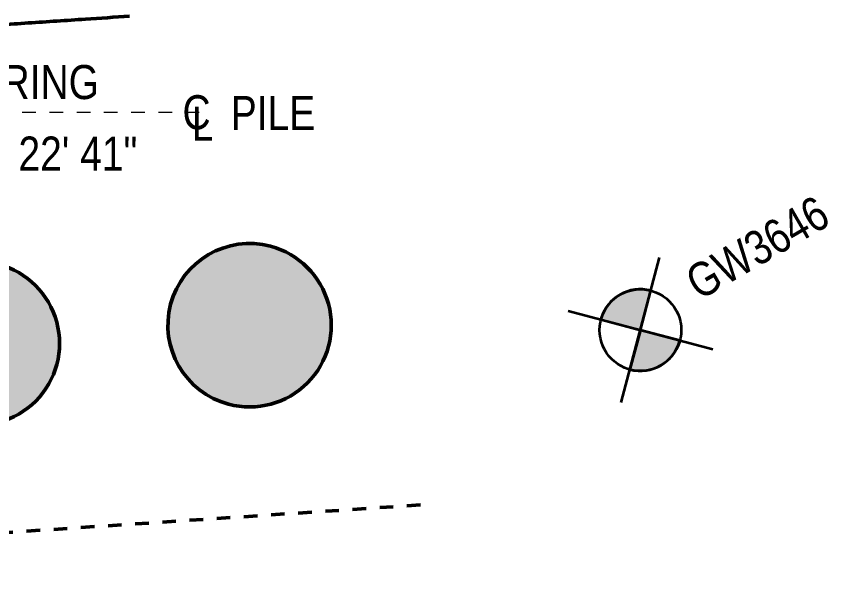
# Model space of a CAD drawing. Header units: metres. Extents: x -1160 to -1077, y 3 to 562.
# Drawn here: x -1093.86 to -1087.9, y 544.17 to 548.4 of the extents above; entities that cross this region are included whole.
import ezdxf

# ---------------------------------------------------------------- set-up
doc = ezdxf.new("R2010")
doc.units = ezdxf.units.M
doc.linetypes.add('ControlLine', pattern=[0.02, 0.0125, -0.0025, 0.0025, -0.0025])
doc.linetypes.add('JacobsCenter', pattern=[0.015, 0.009, -0.0015, 0.003, -0.0015])
for name, color, linetype, lineweight in [('A-ANNO-NOTE', 7, 'Continuous', 9), ('A-DETL', 7, 'Continuous', 13), ('A-GENM', 7, 'Continuous', 35), ('G-ANNO-TEXT', 7, 'Continuous', 9)]:
    doc.layers.add(name, color=color, linetype=linetype, lineweight=lineweight)
doc.styles.add('Arial Narrow_1', font='ARIALN.TTF', dxfattribs={"height": 0.25})
doc.styles.add('Arial Narrow_2', font='ARIALN.TTF', dxfattribs={"height": 0.0025})

# ---------------------------------------------------------------- blocks, each defined once
blk = doc.blocks.new('SymbolBorehole - ExistingBorehole-26478556-DRG-2873041 - PILE LAYOUT')
at = {"layer": 'A-ANNO-NOTE', "lineweight": 18, "true_color": 0x808080}
h = blk.add_hatch(color=8, dxfattribs=at)
edge = h.paths.add_edge_path()
edge.add_line((0, 0), (-0.003, 0))
edge.add_arc((0, 0), 0.003, 90, 180, ccw=False)
edge.add_line((0, 0.003), (0, 0))
h = blk.add_hatch(color=8, dxfattribs=at)
edge = h.paths.add_edge_path()
edge.add_line((0, 0), (-0.003, 0))
edge.add_arc((0, 0), 0.003, 90, 180, ccw=False)
edge.add_line((0, 0.003), (0, 0))
h = blk.add_hatch(color=8, dxfattribs=at)
edge = h.paths.add_edge_path()
edge.add_line((0, 0), (0.003, 0))
edge.add_arc((0, 0), 0.003, 270, 360, ccw=False)
edge.add_line((0, -0.003), (0, 0))
h = blk.add_hatch(color=8, dxfattribs=at)
edge = h.paths.add_edge_path()
edge.add_line((0, 0), (0.003, 0))
edge.add_arc((0, 0), 0.003, 270, 360, ccw=False)
edge.add_line((0, -0.003), (0, 0))
at = {"layer": 'A-ANNO-NOTE', "color": 8, "lineweight": 35, "true_color": 0x808080}
for p, q in [((0, -0.0055), (0, 0.0055)), ((0, -0.0055), (0, 0.0055)), ((0, 0), (0, 0.003)), ((0, 0), (0, 0.003)), ((-0.0055, 0), (0.0055, 0)), ((-0.0055, 0), (0.0055, 0)), ((-0.003, 0), (0, 0)), ((-0.003, 0), (0, 0)), ((0, 0), (0, -0.003)), ((0.003, 0), (0, 0)), ((0, 0), (0, -0.003)), ((0.003, 0), (0, 0))]:
    blk.add_line(p, q, dxfattribs=at)
blk.add_circle((0, 0), 0.003, dxfattribs=at)
blk.add_circle((0, 0), 0.003, dxfattribs=at)
for start, end in [(90, 180), (90, 180), (270, 360), (270, 360)]:
    blk.add_arc((0, 0), 0.003, start, end, dxfattribs=at)
blk = doc.blocks.new('T2DPAA-T2D-PWA-GE-M2D-101001_Boreholes_rvt-1-DRG-2873041 - PILE LAYOUT')
at = {"layer": 'A-ANNO-NOTE', "color": 8, "lineweight": 5, "true_color": 0x808080, "xscale": 99.99999999999997, "yscale": 99.99999999999997, "zscale": 99.99999999999997, "rotation": 345.1169444444441}
blk.add_blockref('SymbolBorehole - ExistingBorehole-26478556-DRG-2873041 - PILE LAYOUT', (-1089.2793, 546.0986), dxfattribs=at)
at = {"layer": 'A-ANNO-NOTE', "color": 8, "lineweight": 18, "true_color": 0x808080, "insert": (-1088.9721, 546.5291), "char_height": 0.25, "width": 1.370886, "attachment_point": 1, "rotation": 30.11694, "style": 'Arial Narrow_1'}
blk.add_mtext('GW3646', dxfattribs=at)
blk = doc.blocks.new('Foundations-Piles - Px-1200-66435275-DRG-2873041 - PILE LAYOUT')
at = {"layer": 'A-GENM', "lineweight": 50, "true_color": 0xd1d1d1}
blk.add_hatch(color=254, dxfattribs=at).paths.add_polyline_path([(-0.5757, -0.169), (-0.5458, -0.2492), (-0.5048, -0.3244), (-0.4534, -0.3929), (-0.3929, -0.4534), (-0.3244, -0.5048), (-0.2492, -0.5458), (-0.169, -0.5757), (-0.0854, -0.5939), (0, -0.6), (0.0854, -0.5939), (0.169, -0.5757), (0.2492, -0.5458), (0.3244, -0.5048), (0.3929, -0.4534), (0.4534, -0.3929), (0.5048, -0.3244), (0.5458, -0.2492), (0.5757, -0.169), (0.5939, -0.0854), (0.6, 0), (0.5939, 0.0854), (0.5757, 0.169), (0.5458, 0.2492), (0.5048, 0.3244), (0.4534, 0.3929), (0.3929, 0.4534), (0.3244, 0.5048), (0.2492, 0.5458), (0.1681, 0.5759), (0.0854, 0.5939), (0, 0.6), (-0.0854, 0.5939), (-0.169, 0.5757), (-0.2492, 0.5458), (-0.3244, 0.5048), (-0.3929, 0.4534), (-0.4544, 0.3916), (-0.5048, 0.3244), (-0.5458, 0.2492), (-0.5757, 0.169), (-0.5939, 0.0854), (-0.6, 0), (-0.5939, -0.0854), (-0.5784, -0.1568)])
at = {"layer": 'A-GENM', "color": 252, "lineweight": 50, "true_color": 0x888888}
for start, end in [(0, 180), (180, 0)]:
    blk.add_arc((0, 0), 0.6, start, end, dxfattribs=at)
blk = doc.blocks.new('Foundations-Piles - Px-1200-66435276-DRG-2873041 - PILE LAYOUT')
at = {"layer": 'A-GENM', "lineweight": 50, "true_color": 0xd1d1d1}
blk.add_hatch(color=254, dxfattribs=at).paths.add_polyline_path([(-0.5757, -0.169), (-0.5458, -0.2492), (-0.5048, -0.3244), (-0.4534, -0.3929), (-0.3929, -0.4534), (-0.3244, -0.5048), (-0.2492, -0.5458), (-0.169, -0.5757), (-0.0854, -0.5939), (0, -0.6), (0.0854, -0.5939), (0.169, -0.5757), (0.2492, -0.5458), (0.3244, -0.5048), (0.3929, -0.4534), (0.4534, -0.3929), (0.5048, -0.3244), (0.5458, -0.2492), (0.5757, -0.169), (0.5939, -0.0854), (0.6, 0), (0.5939, 0.0854), (0.5757, 0.169), (0.5458, 0.2492), (0.5048, 0.3244), (0.4534, 0.3929), (0.3929, 0.4534), (0.3244, 0.5048), (0.2492, 0.5458), (0.169, 0.5757), (0.0854, 0.5939), (0, 0.6), (-0.0854, 0.5939), (-0.169, 0.5757), (-0.2492, 0.5458), (-0.3244, 0.5048), (-0.3929, 0.4534), (-0.4534, 0.3929), (-0.5048, 0.3244), (-0.5458, 0.2492), (-0.5757, 0.169), (-0.5942, 0.0816), (-0.6, 0), (-0.5939, -0.0854)])
at = {"layer": 'A-GENM', "color": 252, "lineweight": 50, "true_color": 0x888888}
for start, end in [(0, 180), (180, 0)]:
    blk.add_arc((0, 0), 0.6, start, end, dxfattribs=at)
blk = doc.blocks.new('Top of Pavement - RL A - Top of Pavement - RL A-68818558-DRG-2873041 - PILE LAYOUT')
at = {"layer": 'A-GENM', "color": 252, "lineweight": 50, "true_color": 0x888888}
blk.add_open_spline([(133.9079, 51.8715), (133.9125, 51.8544), (133.9531, 51.7016), (134.0297, 51.4132), (134.1379, 51.0062), (134.246, 50.5993), (134.3542, 50.1923), (134.4623, 49.7853), (134.5704, 49.3784), (134.6786, 48.9714), (134.7867, 48.5645), (134.8949, 48.1575), (135.003, 47.7505), (135.1111, 47.3436), (135.2193, 46.9366), (135.3274, 46.5296), (135.4356, 46.1227), (135.5437, 45.7157), (135.6519, 45.3087), (135.76, 44.9017), (135.8682, 44.4948), (135.9763, 44.0878), (136.0844, 43.6808), (136.1926, 43.2739), (136.3007, 42.8669), (136.4089, 42.4599), (136.517, 42.0529), (136.6252, 41.6459), (136.7333, 41.239), (136.8415, 40.832), (136.9496, 40.425), (137.0578, 40.018), (137.1659, 39.611), (137.274, 39.204), (137.3822, 38.7971), (137.4903, 38.3901), (137.5985, 37.9831), (137.7066, 37.5761), (137.8148, 37.1691), (137.9229, 36.7621), (138.0311, 36.3552), (138.1392, 35.9482), (138.2474, 35.5412), (138.3555, 35.1342), (138.4637, 34.7272), (138.5718, 34.3202), (138.6799, 33.9132), (138.7881, 33.5062), (138.8962, 33.0993), (139.0044, 32.6923), (139.1125, 32.2853), (139.2207, 31.8783), (139.3288, 31.4713), (139.437, 31.0643), (139.5451, 30.6573), (139.6533, 30.2503), (139.7614, 29.8433), (139.8696, 29.4363), (139.9777, 29.0294), (140.0858, 28.6224), (140.194, 28.2154), (140.3021, 27.8084), (140.4103, 27.4014), (140.5184, 26.9944), (140.6266, 26.5874), (140.7347, 26.1804), (140.8429, 25.7734), (140.951, 25.3664), (141.0592, 24.9595), (141.1673, 24.5525), (141.2754, 24.1455), (141.3836, 23.7385), (141.5278, 23.1958), (141.672, 22.6532), (141.8162, 22.1105), (141.9243, 21.7036), (142.0325, 21.2966), (142.1406, 20.8896), (142.2487, 20.4826), (142.3569, 20.0756), (142.465, 19.6686), (142.5732, 19.2616), (142.6813, 18.8547), (142.7895, 18.4477), (142.8976, 18.0407), (143.0058, 17.6337), (143.1139, 17.2268), (143.222, 16.8198), (143.3302, 16.4128), (143.4383, 16.0058), (143.5465, 15.5989), (143.6546, 15.1919), (143.7627, 14.7849), (143.8709, 14.3779), (143.961, 14.0387), (144.0331, 13.7674), (144.0871, 13.5639), (144.1412, 13.3605), (144.2133, 13.0892), (144.3034, 12.75), (144.4116, 12.3431), (144.5197, 11.9361), (144.6278, 11.5291), (144.736, 11.1222), (144.8444, 10.7153), (144.9524, 10.3083), (145.0595, 9.9011), (145.1678, 9.4942), (145.2607, 9.1557), (145.3386, 8.886), (145.3992, 8.6845), (145.4628, 8.484), (145.5289, 8.2844), (145.5965, 8.0852), (145.6648, 7.8863), (145.7327, 7.6873), (145.8221, 7.4215), (145.9107, 7.1555), (145.9993, 6.8894), (146.0883, 6.6235), (146.1998, 6.2912), (146.3336, 5.8925), (146.4672, 5.4936), (146.6007, 5.0948), (146.7343, 4.6959), (146.8681, 4.2972), (147.0025, 3.8987), (147.1372, 3.5003), (147.2721, 3.102), (147.4069, 2.7037), (147.5418, 2.3053), (147.6766, 1.907), (147.8114, 1.5086), (147.9462, 1.1103), (148.0811, 0.712), (148.2159, 0.3137), (148.3507, -0.0847), (148.4855, -0.483), (148.6204, -0.8813), (148.7552, -1.2796), (148.89, -1.6778), (149.0248, -2.0761), (149.1492, -2.4437), (149.2287, -2.6785), (149.2633, -2.7806)], degree=3, knots=[0.3233346, 0.3233346, 0.3233346, 0.3233346, 0.3236994, 0.3265896, 0.3294798, 0.3323699, 0.3352601, 0.3381503, 0.3410405, 0.3439306, 0.3468208, 0.349711, 0.3526012, 0.3554913, 0.3583815, 0.3612717, 0.3641618, 0.367052, 0.3699422, 0.3728324, 0.3757225, 0.3786127, 0.3815029, 0.3843931, 0.3872832, 0.3901734, 0.3930636, 0.3959538, 0.3988439, 0.4017341, 0.4046243, 0.4075145, 0.4104046, 0.4132948, 0.416185, 0.4190751, 0.4219653, 0.4248555, 0.4277457, 0.4306358, 0.433526, 0.4364162, 0.4393064, 0.4421965, 0.4450867, 0.4479769, 0.4508671, 0.4537572, 0.4566474, 0.4595376, 0.4624277, 0.4653179, 0.4682081, 0.4710983, 0.4739884, 0.4768786, 0.4797688, 0.482659, 0.4855491, 0.4884393, 0.4913295, 0.4942197, 0.4971098, 0.5, 0.5028902, 0.5057803, 0.5086705, 0.5115607, 0.5144509, 0.517341, 0.5202312, 0.5231214, 0.5260116, 0.5317919, 0.5346821, 0.5375723, 0.5404624, 0.5433526, 0.5462428, 0.5491329, 0.5520231, 0.5549133, 0.5578035, 0.5606936, 0.5635838, 0.566474, 0.5693642, 0.5722543, 0.5751445, 0.5780347, 0.5809249, 0.583815, 0.5867052, 0.5895954, 0.5924855, 0.5939306, 0.5953757, 0.5968208, 0.5982659, 0.6011561, 0.6040462, 0.6069364, 0.6098266, 0.6127168, 0.6156069, 0.6184971, 0.6213873, 0.6242775, 0.6271676, 0.6286127, 0.6300578, 0.6315029, 0.632948, 0.6343931, 0.6358382, 0.6372832, 0.6387283, 0.6416185, 0.6430636, 0.6445087, 0.6473988, 0.650289, 0.6531792, 0.6560694, 0.6589595, 0.6618497, 0.6647399, 0.6676301, 0.6705202, 0.6734104, 0.6763006, 0.6791908, 0.6820809, 0.6849711, 0.6878613, 0.6907514, 0.6936416, 0.6965318, 0.699422, 0.7023121, 0.7052023, 0.7080925, 0.7109827, 0.7132045, 0.7132045, 0.7132045, 0.7132045], dxfattribs=at)
blk = doc.blocks.new('T2DPAA-T2D-C3S-RS-M3D-100334_rvt-1-DRG-2873041 - PILE LAYOUT')
at = {"layer": 'A-DETL', "color": 111, "linetype": 'ControlLine', "lineweight": 50, "true_color": 0x9eeace}
blk.add_line((-1100.5729, 544.1691), (-1090.8243, 544.819), dxfattribs=at)
at = {"layer": 'A-GENM', "color": 252, "lineweight": 50, "true_color": 0x888888, "rotation": 75.11694444444437}
for name, p in [('Top of Pavement - RL A - Top of Pavement - RL A-68818558-DRG-2873041 - PILE LAYOUT', (-1134.0578, 404.8616)), ('Foundations-Piles - Px-1200-66435276-DRG-2873041 - PILE LAYOUT', (-1092.1496, 546.1338)), ('Foundations-Piles - Px-1200-66435275-DRG-2873041 - PILE LAYOUT', (-1094.1452, 546.0007))]:
    blk.add_blockref(name, p, dxfattribs=at)
blk = doc.blocks.new('CS_Annot_Centreline Symbol2 - CS_Annot_Centreline Symbol-5074296-DRG-2873041 - PILE LAYOUT')
at = {"layer": 'A-ANNO-NOTE', "char_height": 0.0025, "attachment_point": 1, "style": 'Arial Narrow_2'}
for s, insert, width in [('C  ', (-0.001093, 0.004763), 0.00440928), ('L', (-0.00041, 0.003917), 0.00192405)]:
    blk.add_mtext(s, dxfattribs=dict(at, insert=insert, width=width))

msp = doc.modelspace()

# ---------------------------------------------------------------- linework, layer by layer
at = {"layer": 'A-DETL', "linetype": 'JacobsCenter', "lineweight": 18}
msp.add_line((-1092.5189, 547.6959), (-1095.4189, 547.6959), dxfattribs=at)

# ---------------------------------------------------------------- block references
at = {"lineweight": 5}
for name in ['T2DPAA-T2D-C3S-RS-M3D-100334_rvt-1-DRG-2873041 - PILE LAYOUT', 'T2DPAA-T2D-PWA-GE-M2D-101001_Boreholes_rvt-1-DRG-2873041 - PILE LAYOUT']:
    msp.add_blockref(name, (0, 0), dxfattribs=at)
at = {"layer": 'A-ANNO-NOTE', "xscale": 100, "yscale": 100, "zscale": 100}
msp.add_blockref('CS_Annot_Centreline Symbol2 - CS_Annot_Centreline Symbol-5074296-DRG-2873041 - PILE LAYOUT', (-1092.5331, 547.3468), dxfattribs=at)

# ---------------------------------------------------------------- next in the draw order: texts
at = {"layer": 'A-ANNO-NOTE', "insert": (-1092.2881, 547.8174), "char_height": 0.25, "attachment_point": 1, "style": 'Arial Narrow_1', "bg_fill": 3, "box_fill_scale": 1, "bg_fill_color": 256, "bg_fill_true_color": 13158600, "bg_fill_transparency": 0}
msp.add_mtext('PILE', dxfattribs=at)
at = {"layer": 'G-ANNO-TEXT', "char_height": 0.25, "attachment_point": 1, "style": 'Arial Narrow_1', "bg_fill": 3, "box_fill_scale": 1, "bg_fill_color": 256, "bg_fill_true_color": 13158600, "bg_fill_transparency": 0}
for s, insert in [('BEARING', (-1094.5442, 548.0449)), ('161° 22\' 41"', (-1094.5442, 547.5195))]:
    msp.add_mtext(s, dxfattribs=dict(at, insert=insert))

doc.saveas('drawing.dxf')
